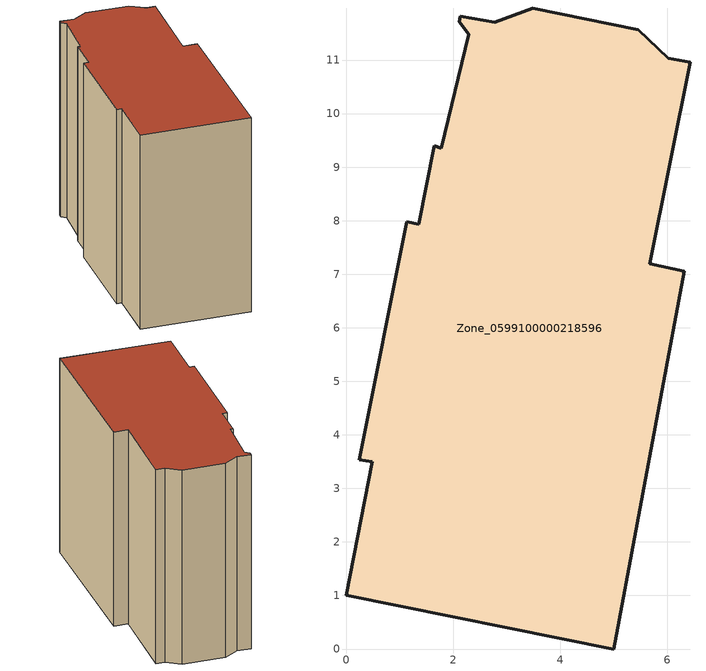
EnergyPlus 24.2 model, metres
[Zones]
Zone_0599100000218596
 floor ground (C_G): 0,1 0.49,3.49 0.25,3.53 1.13,7.98 1.36,7.93 1.65,9.4 1.77,9.36 2.29,11.48 2.11,11.72 2.13,11.82 2.78,11.7 3.49,11.97 5.46,11.56 6.02,11.03 6.43,10.96 5.67,7.19 6.32,7.05 5,0 z0
 wall outside (C_F): 0.49,3.49 0,1 5,0 6.32,7.05 5.67,7.19 6.43,10.96 6.02,11.03 5.46,11.56 3.49,11.97 2.78,11.7 2.13,11.82 2.11,11.72 2.29,11.48 1.77,9.36 1.65,9.4 1.36,7.93 1.13,7.98 0.25,3.53 0.49,3.49 z0:9.62
 roof outside (C_R): 1.77,9.36 1.65,9.4 1.36,7.93 1.13,7.98 0.25,3.53 0.49,3.49 0,1 5,0 6.32,7.05 5.67,7.19 6.43,10.96 6.02,11.03 5.46,11.56 3.49,11.97 2.78,11.7 2.13,11.82 2.11,11.72 2.29,11.48 z9.62
[BUILDING]
Pand.0599100000218596: North Axis=0; Terrain=City; Loads Convergence Tolerance Value=0.04; Temperature Convergence Tolerance Value=0.4; Solar Distribution=FullExterior; Maximum Number of Warmup Days=25; Minimum Number of Warmup Days=1
[Site:Location]
Rotterdam.The.Hague.AP_ZH_NLD Design_Conditions: Latitude=51.96; Longitude=4.45; Time Zone=1; Elevation=-4.5
[SITE:GROUNDTEMPERATURE:BUILDINGSURFACE]
18, 18, 18, 18, 18, 18, 18, 18, 18, 18, 18, 18
[MATERIAL] Thermal Absorptance=0.9; Solar Absorptance=0.7; Visible Absorptance=0.7
Name | Roughness | Thickness | Conductivity | Density | Specific Heat
G.TC.1946 | MediumSmooth | 0.15 | 1 | 540 | 1210
F.TC.1946 | Rough | 0.3 | 0.857143 | 1920 | 840
R.TC.1946 | MediumRough | 0.2 | 0.909091 | 1500 | 1000
[CONSTRUCTION]
C_G: G.TC.1946
C_F: F.TC.1946
C_R: R.TC.1946
[ZONE]
Zone_0599100000218596: Type=1; Multiplier=1; Ceiling Height=Autocalculate; Volume=Autocalculate; Floor Area=autocalculate; Part of Total Floor Area=Yes
[ZONEINFILTRATION:DESIGNFLOWRATE]
Infil_Zone_0599100000218596: Zone or ZoneList or Space or SpaceList=Zone_0599100000218596; Schedule=AlwaysOn; Design Flow Rate Calculation Method=Flow/Area; Flow Rate per Floor Area=0.003; Constant Term Coefficient=1; Temperature Term Coefficient=0; Velocity Term Coefficient=0; Velocity Squared Term Coefficient=0
[HVACTEMPLATE:ZONE:IDEALLOADSAIRSYSTEM]
Zone_0599100000218596: Maximum Heating Supply Air Temperature=50; Minimum Cooling Supply Air Temperature=13; Maximum Heating Supply Air Humidity Ratio=0.0156; Minimum Cooling Supply Air Humidity Ratio=0.0077; Heating Limit=NoLimit; Cooling Limit=NoLimit; Dehumidification Control Type=ConstantSensibleHeatRatio; Cooling Sensible Heat Ratio=0.7; Dehumidification Setpoint=60; Humidification Control Type=None; Humidification Setpoint=30; Outdoor Air Method=None; Outdoor Air Flow Rate per Person=0.00944; Outdoor Air Flow Rate per Zone Floor Area=0; Outdoor Air Flow Rate per Zone=0; Demand Controlled Ventilation Type=None; Outdoor Air Economizer Type=NoEconomizer; Heat Recovery Type=None; Sensible Heat Recovery Effectiveness=0.7; Latent Heat Recovery Effectiveness=0.65
[ZONECONTROL:THERMOSTAT]
ThermostatControl_Zone_0599100000218596: Zone or ZoneList=Zone_0599100000218596; Control Type Schedule=DualSetpointControlType; Control 1=Thermostat_Zone_0599100000218596; Temperature Difference Between Cutout And Setpoint=0
[THERMOSTATSETPOINT:DUALSETPOINT]
Thermostat_Zone_0599100000218596: Heating Setpoint Temperature Schedule=HeatingSetpoint_Zone_0599100000218596; Cooling Setpoint Temperature Schedule=CoolingSetpoint_Zone_0599100000218596
[SCHEDULE:COMPACT]
HeatingSetpoint_Zone_0599100000218596: Through: 12/31, For: AllDays, Until: 24:00, 21
CoolingSetpoint_Zone_0599100000218596: Through: 12/31, For: AllDays, Until: 24:00, 24
DualSetpointControlType: Through: 12/31, For: AllDays, Until: 24:00, 4
AlwaysOn: Through: 12/31, For: AllDays, Until: 24:00, 1
